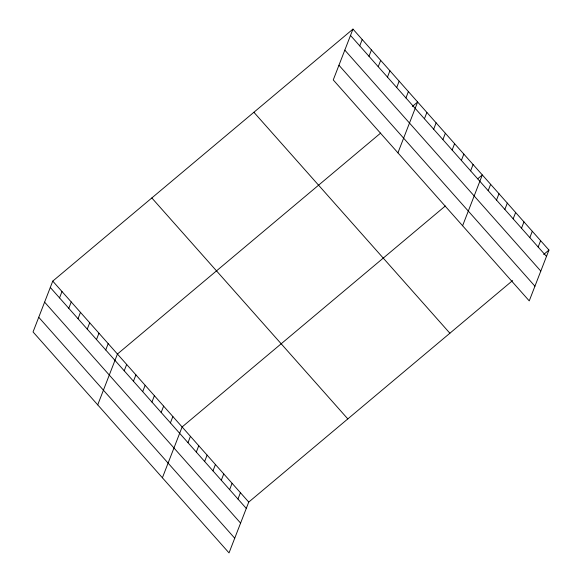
<?xml version="1.0" encoding="UTF-8"?>
<svg xmlns="http://www.w3.org/2000/svg" width="582" height="582" viewBox="0 0 582 582"><rect width="100%" height="100%" fill="white"/><g stroke="black" fill="none" stroke-linecap="round" stroke-linejoin="round"><path stroke-width="0.87" d="M352.968 29.1L333.253 79.923L529.242 300.879L548.95 250.056L352.968 29.1L52.758 281.121L33.05 331.944L229.032 552.9L248.747 502.077L512.626 280.553M59.539 297.882L61.998 291.538M68.778 308.293L71.237 301.956M78.017 318.71L80.476 312.367M87.256 329.128L89.715 322.784M96.496 339.546L98.955 333.202M105.735 349.964L108.194 343.62M97.725 404.861L117.433 354.038L380.657 133.067M124.213 370.792L126.68 364.456M133.453 381.21L135.919 374.866M142.692 391.628L145.158 385.284M151.931 402.046L154.397 395.702M161.17 412.463L163.637 406.12M170.41 422.881L172.876 416.537M162.4 477.771L182.115 426.955L445.332 205.984M187.979 442.684L190.438 436.34M196.309 452.076L198.768 445.732M359.741 45.862L362.208 39.518M204.638 461.468L207.097 455.124M368.981 56.272L371.447 49.936M212.968 470.86L215.427 464.516M378.22 66.69L380.686 60.353M221.298 480.252L223.757 473.908M387.459 77.108L389.925 70.764M229.628 489.637L232.087 483.3M396.698 87.526L399.165 81.182M237.958 499.029L240.417 492.685M405.938 97.943L408.404 91.6M397.928 152.84L417.643 102.017L412.354 106.455M424.423 118.772L426.882 112.435M433.663 129.189L436.122 122.853M442.902 139.607L445.361 133.263M452.141 150.025L454.6 143.681M461.381 160.443L463.839 154.099M470.62 170.861L473.079 164.517M462.603 225.751L482.318 174.935L477.691 178.812M488.182 190.663L490.648 184.327M496.511 200.055L498.978 193.711M504.841 209.447L507.308 203.103M513.171 218.839L515.63 212.495M521.501 228.231L523.96 221.888M529.831 237.616L532.29 231.28M538.161 247.008L540.62 240.664M543.668 254.494L548.95 250.056M350.502 35.444L546.491 256.4M344.813 50.117L540.794 271.081M338.95 65.242L534.931 286.199M253.898 112.268L449.886 333.224M151.829 197.953L347.818 418.909M52.758 281.121L248.747 502.077M50.299 287.464L246.288 508.421M44.61 302.138L240.592 523.102M38.739 317.263L234.728 538.219"/></g></svg>
